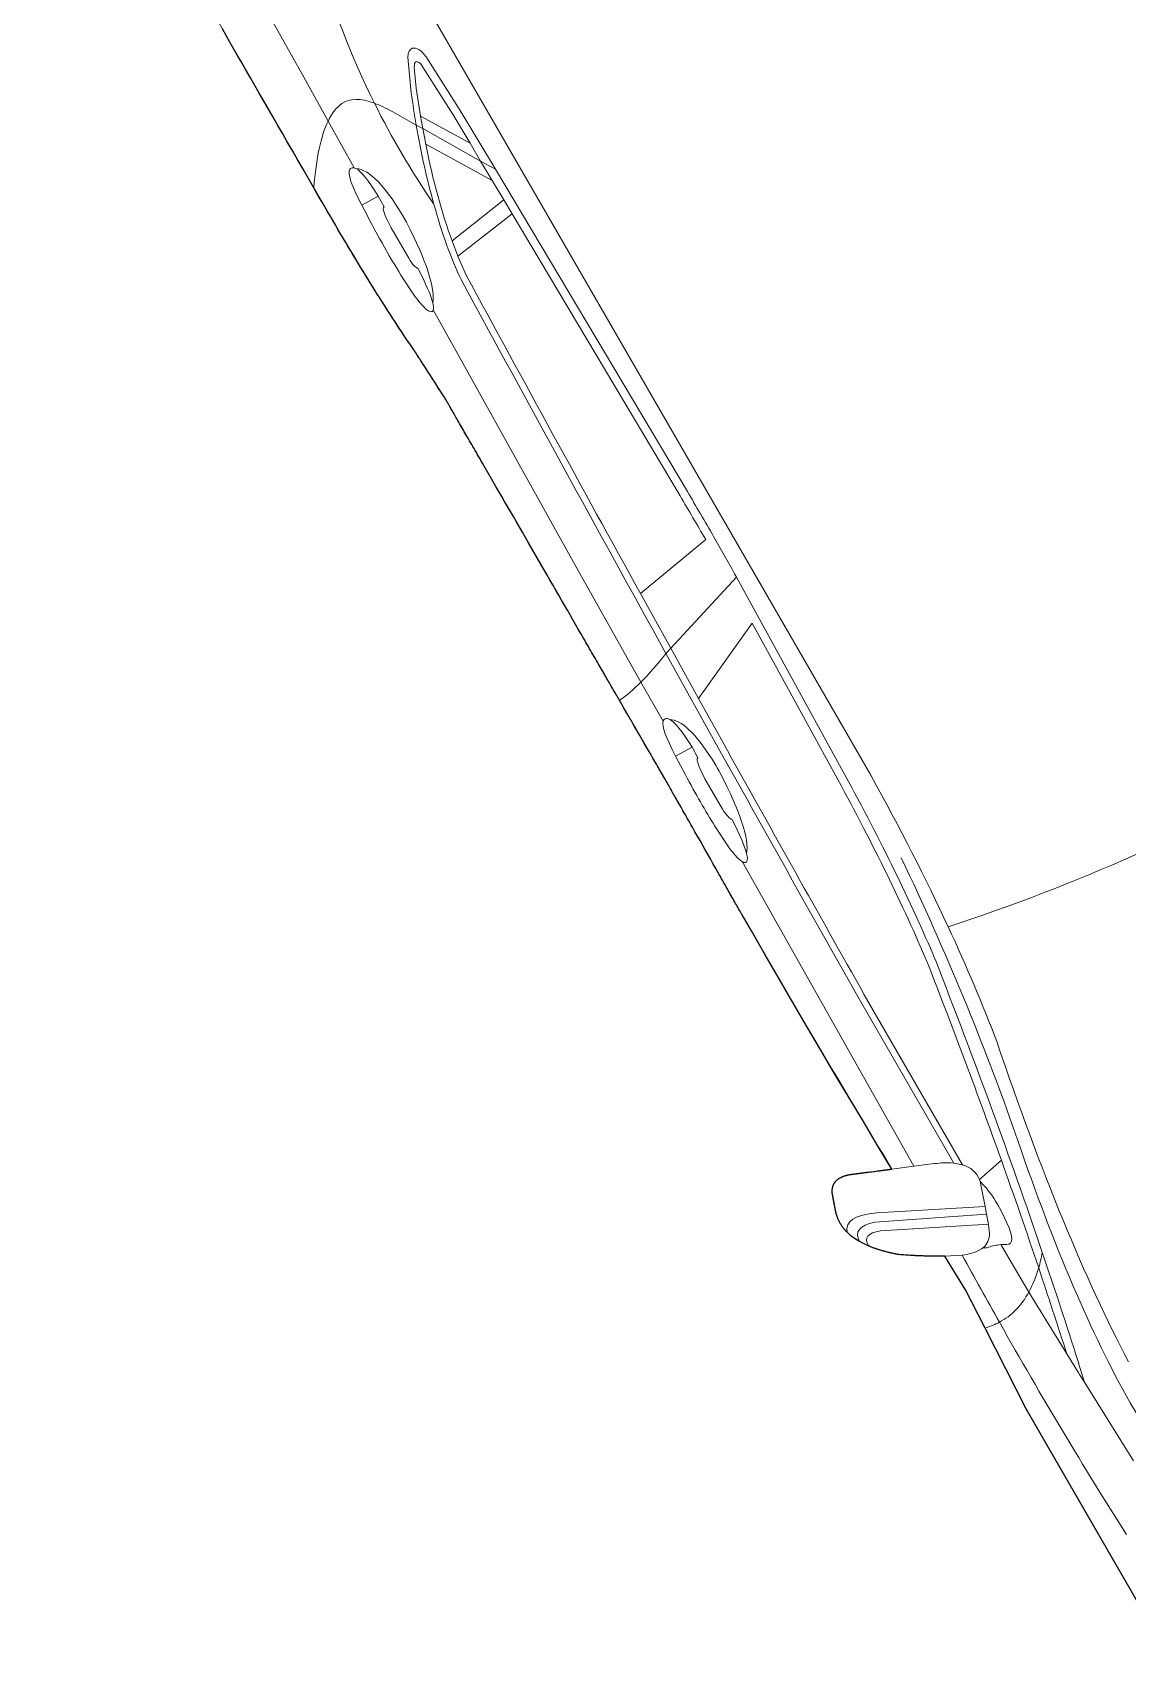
# Model space of a CAD drawing. Header units: metres. Extents: x -54 to 177, y -43 to 77.
# Drawn here: x 10.918 to 12.508, y 33.921 to 36.278 of the extents above; entities that cross this region are included whole.
import ezdxf

# ---------------------------------------------------------------- set-up
doc = ezdxf.new("R2010")
doc.units = ezdxf.units.M
doc.header["$LTSCALE"] = 2
doc.header["$MEASUREMENT"] = 0

# ---------------------------------------------------------------- blocks, each defined once
blk = doc.blocks.new('Hyundai Xcent')
blk.add_lwpolyline([(-3421.8, 8.8), (-3016.7, 8.8), (-2886.6, 15.8), (-2825.4, 19.2), (-2769, 17.5), (-2769, 17.5), (-2769, 17.5), (-2769, 17.5), (-2769, 17.4), (-2768.9, 17.4), (-2768.9, 17.3), (-2768.9, 17.2), (-2768.8, 17.2), (-2768.8, 17.1), (-2768.7, 17), (-2768.6, 16.8), (-2768.6, 16.7), (-2768.5, 16.6), (-2768.4, 16.4), (-2768.3, 16.3), (-2768.2, 16.1), (-2768.1, 16), (-2768, 15.8), (-2767.9, 15.6), (-2767.8, 15.4), (-2767.7, 15.2), (-2767.6, 15), (-2767.5, 14.8), (-2767.4, 14.6), (-2767.3, 14.4), (-2767.1, 14.2), (-2766.9, 13.7), (-2766.6, 13.3), (-2766.3, 12.8), (-2766, 12.3), (-2765.7, 11.8), (-2765.4, 11.2), (-2765.1, 10.7), (-2764.5, 9.7), (-2763.9, 8.6), (-2763.6, 8.1), (-2763.4, 7.6), (-2763.1, 7.1), (-2762.8, 6.6), (-2762.5, 6.1), (-2762.3, 5.7), (-2762.1, 5.5), (-2762, 5.3), (-2761.9, 5.1), (-2761.8, 4.9), (-2761.7, 4.7), (-2761.6, 4.5), (-2761.5, 4.3), (-2761.4, 4.1), (-2761.3, 3.9), (-2761.2, 3.8), (-2761.1, 3.6), (-2761, 3.5), (-2760.9, 3.4), (-2760.9, 3.2), (-2760.8, 3.1), (-2760.7, 3), (-2760.7, 2.9), (-2760.6, 2.8), (-2760.6, 2.7), (-2760.5, 2.7), (-2760.5, 2.6), (-2760.5, 2.6), (-2760.5, 2.5), (-2760.5, 2.5), (-2760.4, 2.5), (-2760.4, 2.5), (-2760.4, 2.5), (-2760.4, 2.5), (-2760.4, 2.5), (-2760.4, 2.5), (-2760.4, 2.4), (-2760.2, 2.2), (-2759.6, 1.1), (-2758.4, -0.9), (-2757.2, -3), (-2756, -5), (-2754.7, -7), (-2753.5, -9), (-2752.2, -11), (-2751, -13), (-2749.7, -15), (-2748.5, -17), (-2747.2, -18.9), (-2746, -20.9), (-2744.7, -22.8), (-2743.4, -24.7), (-2742.2, -26.6), (-2740.9, -28.6), (-2739.6, -30.4), (-2738.3, -32.3), (-2737, -34.2), (-2735.7, -36.1), (-2734.4, -37.9), (-2733.8, -38.8), (-2733.6, -39.1), (-2733.6, -39.1), (-2733.5, -39.2), (-2733.5, -39.3), (-2733.1, -39.7), (-2732.3, -40.6), (-2731.6, -41.4), (-2730.8, -42.3), (-2730.1, -43.1), (-2729.3, -43.9), (-2728.6, -44.8), (-2727.9, -45.6), (-2727.1, -46.4), (-2726.4, -47.2), (-2725.6, -48), (-2724.9, -48.8), (-2724.2, -49.5), (-2723.4, -50.3), (-2722.7, -51.1), (-2722, -51.8), (-2721.2, -52.6), (-2720.5, -53.3), (-2719.8, -54), (-2719, -54.7), (-2718.3, -55.5), (-2717.6, -56.2), (-2716.8, -56.9), (-2716.1, -57.6), (-2715.4, -58.2), (-2714.6, -58.9), (-2713.9, -59.6), (-2713.2, -60.2), (-2712.5, -60.9), (-2711.7, -61.5), (-2711, -62.2), (-2710.3, -62.8), (-2709.6, -63.4), (-2708.9, -64), (-2708.1, -64.6), (-2707.4, -65.2), (-2706.7, -65.8), (-2706, -66.4), (-2705.3, -67), (-2704.6, -67.5), (-2703.8, -68.1), (-2703.1, -68.6), (-2702.4, -69.2), (-2696.4, -73.6), (-2690.4, -77.4), (-2687.8, -78.9), (-2685.2, -80.2), (-2682.6, -81.5), (-2680.1, -82.6), (-2677.5, -83.7), (-2675, -84.6), (-2672.4, -85.4), (-2669.9, -86.2), (-2669.1, -86.4), (-2668.3, -86.6), (-2667.6, -86.7), (-2666.8, -86.9), (-2666.1, -87.1), (-2665.3, -87.2), (-2664.5, -87.4), (-2663.8, -87.5), (-2663, -87.6), (-2662.3, -87.7), (-2661.5, -87.8), (-2660.7, -87.9), (-2660, -88), (-2659.2, -88.1), (-2658.5, -88.1), (-2657.7, -88.2), (-2657, -88.2), (-2656.2, -88.3), (-2655.5, -88.3), (-2654.7, -88.3), (-2654, -88.3), (-2653.2, -88.3), (-2652.5, -88.3), (-2651.7, -88.2), (-2651, -88.2), (-2650.3, -88.2), (-2649.5, -88.1), (-2648.8, -88), (-2648, -88), (-2647.3, -87.9), (-2646.6, -87.8), (-2645.8, -87.7), (-2645.1, -87.6), (-2644.4, -87.4), (-2643.6, -87.3), (-2642.9, -87.1), (-2642.2, -87), (-2641.4, -86.8), (-2640.7, -86.6), (-2640, -86.5), (-2639.2, -86.3), (-2638.5, -86.1), (-2638.2, -86), (-2638.1, -85.9), (-2638, -85.9), (-2638, -85.9), (-2638, -85.9), (-2638, -85.9), (-2638, -85.9), (-2638, -85.9), (-2638, -85.9), (-2638, -85.9), (-2637.9, -85.9), (-2637.9, -85.9), (-2637.8, -85.9), (-2637.7, -85.8), (-2637.5, -85.8), (-2637.3, -85.7), (-2637.2, -85.7), (-2637, -85.7), (-2636.9, -85.6), (-2636.8, -85.6), (-2636.8, -85.6), (-2636.7, -85.6), (-2636.7, -85.6), (-2636.7, -85.6), (-2636.7, -85.6), (-2636.7, -85.6), (-2636.6, -85.6), (-2636.6, -85.6), (-2636.6, -85.5), (-2636.5, -85.5), (-2636.4, -85.5), (-2636.3, -85.5), (-2636.2, -85.4), (-2636.1, -85.4), (-2635.9, -85.3), (-2635.8, -85.3), (-2635.6, -85.2), (-2635.4, -85.1), (-2635.2, -85.1), (-2635, -85), (-2634.8, -84.9), (-2634.6, -84.8), (-2634.3, -84.8), (-2634.1, -84.7), (-2633.8, -84.6), (-2633.5, -84.5), (-2633.2, -84.4), (-2632.9, -84.3), (-2632.6, -84.2), (-2632.3, -84.1), (-2632, -84), (-2631.4, -83.7), (-2630.7, -83.5), (-2630, -83.3), (-2629.2, -83), (-2628.5, -82.8), (-2627.8, -82.5), (-2626.2, -82), (-2624.7, -81.4), (-2623.9, -81.2), (-2623.2, -80.9), (-2622.4, -80.7), (-2621.7, -80.4), (-2621, -80.2), (-2620.3, -79.9), (-2619.6, -79.7), (-2619, -79.5), (-2618.7, -79.4), (-2618.4, -79.3), (-2618.1, -79.2), (-2617.8, -79.1), (-2617.5, -79), (-2617.3, -78.9), (-2617, -78.8), (-2616.8, -78.7), (-2616.6, -78.6), (-2616.3, -78.6), (-2616.1, -78.5), (-2615.9, -78.4), (-2615.8, -78.4), (-2615.6, -78.3), (-2615.4, -78.3), (-2615.3, -78.2), (-2615.2, -78.2), (-2615.1, -78.1), (-2615, -78.1), (-2614.9, -78.1), (-2614.8, -78), (-2614.8, -78), (-2614.8, -78), (-2614.8, -78), (-2613.9, -77.7), (-2613, -77.4), (-2612.2, -77.1), (-2611.4, -76.8), (-2610.6, -76.4), (-2609.8, -76), (-2609.1, -75.6), (-2608.4, -75.2), (-2607.7, -74.8), (-2607, -74.4), (-2606.7, -74.2), (-2606.6, -74.1), (-2606.6, -74.1), (-2606.6, -74.1), (-2606.6, -74.1), (-2606.6, -74.1), (-2606.6, -74), (-2606.4, -73.9), (-2606, -73.7), (-2605.7, -73.4), (-2605.3, -73.1), (-2605, -72.9), (-2604.7, -72.6), (-2604.4, -72.3), (-2604.1, -72), (-2603.8, -71.7), (-2603.5, -71.5), (-2603.2, -71.2), (-2602.9, -70.9), (-2602.6, -70.6), (-2602.4, -70.3), (-2602.1, -69.9), (-2601.9, -69.6), (-2601.6, -69.3), (-2601.4, -69), (-2601.2, -68.6), (-2600.9, -68.3), (-2600.7, -68), (-2600.5, -67.6), (-2600.3, -67.3), (-2600.1, -66.9), (-2599.9, -66.6), (-2599.8, -66.2), (-2599.6, -65.9), (-2599.4, -65.5), (-2599.3, -65.1), (-2599.1, -64.8), (-2599, -64.4), (-2598.9, -64), (-2598.7, -63.6), (-2598.6, -63.2), (-2598.5, -62.8), (-2598.4, -62.4), (-2598.3, -62), (-2598.2, -61.6), (-2598.1, -61.2), (-2598, -60.8), (-2598, -60.3), (-2597.9, -59.9), (-2597.9, -59.5), (-2597.8, -59), (-2597.8, -58.6), (-2597.7, -58.2), (-2597.7, -57.7), (-2597.7, -57.3), (-2597.7, -56.8), (-2597.7, -56.3), (-2597.7, -55.9), (-2597.7, -55.4), (-2597.7, -54.9), (-2597.7, -54.5), (-2597.8, -54), (-2597.8, -53.5), (-2597.9, -53), (-2597.9, -52.5), (-2598, -52), (-2598.1, -51.5), (-2598.1, -51), (-2598.2, -50.5), (-2598.3, -50), (-2598.4, -49.4), (-2598.5, -48.9), (-2598.6, -48.4), (-2598.7, -47.9), (-2598.9, -47.3), (-2599, -46.8), (-2599.1, -46.2), (-2599.3, -45.7), (-2599.5, -45.1), (-2599.6, -44.6), (-2599.8, -44), (-2600, -43.5), (-2600.1, -42.9), (-2600.3, -42.3), (-2600.5, -41.7), (-2600.7, -41.1), (-2601, -40.6), (-2601.2, -40), (-2601.4, -39.4), (-2601.7, -38.8), (-2601.9, -38.2), (-2602.1, -37.6), (-2602.3, -37.3), (-2602.3, -37.2), (-2602.3, -37.2), (-2602.3, -37.2), (-2602.3, -37.2), (-2602.3, -37.2), (-2602.3, -37.2), (-2602.3, -37.1), (-2602.3, -37.1), (-2602.3, -37.1), (-2602.4, -37), (-2602.4, -37), (-2602.4, -36.9), (-2602.4, -36.9), (-2602.5, -36.8), (-2602.5, -36.7), (-2602.6, -36.6), (-2602.6, -36.5), (-2602.7, -36.4), (-2602.7, -36.2), (-2602.8, -36.1), (-2602.8, -35.9), (-2602.9, -35.8), (-2603, -35.6), (-2603, -35.4), (-2603.1, -35.3), (-2603.2, -35.1), (-2603.3, -34.9), (-2603.4, -34.7), (-2603.4, -34.5), (-2603.5, -34.2), (-2603.7, -33.8), (-2603.9, -33.3), (-2604.1, -32.8), (-2604.4, -32.2), (-2604.6, -31.7), (-2604.9, -31.1), (-2605.1, -30.4), (-2605.4, -29.8), (-2605.7, -29.1), (-2606, -28.4), (-2606.3, -27.7), (-2606.6, -27), (-2606.9, -26.3), (-2607.2, -25.5), (-2607.5, -24.7), (-2607.8, -23.9), (-2608.2, -23.1), (-2608.5, -22.3), (-2608.9, -21.5), (-2609.2, -20.6), (-2609.6, -19.8), (-2609.9, -18.9), (-2610.3, -18), (-2611, -16.3), (-2611.8, -14.5), (-2612.5, -12.7), (-2614.1, -9.1), (-2614.8, -7.3), (-2615.5, -5.5), (-2615.9, -4.6), (-2616.3, -3.8), (-2616.6, -2.9), (-2617, -2.1), (-2617.3, -1.2), (-2617.7, -0.4), (-2618, 0.4), (-2618.4, 1.2), (-2618.7, 2), (-2619, 2.8), (-2619.3, 3.5), (-2619.6, 4.3), (-2619.9, 5), (-2620.2, 5.7), (-2620.5, 6.4), (-2620.8, 7), (-2621.1, 7.7), (-2621.3, 8.3), (-2621.6, 8.9), (-2621.8, 9.4), (-2622, 10), (-2622.2, 10.5), (-2622.4, 11), (-2622.6, 11.4), (-2622.7, 11.6), (-2622.8, 11.8), (-2622.9, 12), (-2623, 12.2), (-2623, 12.4), (-2623.1, 12.6), (-2623.2, 12.7), (-2623.3, 12.9), (-2623.3, 13.1), (-2623.4, 13.2), (-2623.4, 13.3), (-2623.5, 13.4), (-2623.5, 13.6), (-2623.6, 13.7), (-2623.6, 13.8), (-2623.6, 13.8), (-2623.7, 13.9), (-2623.7, 14), (-2623.7, 14), (-2623.7, 14.1), (-2623.8, 14.1), (-2623.8, 14.2), (-2623.8, 14.2), (-2623.8, 14.2), (-2584.3, 13.4), (-2544.8, 12.8), (-2505.3, 12.2), (-2465.8, 11.7), (-2426.4, 11.3), (-2387, 11), (-2347.6, 10.8), (-2308.2, 10.6), (-2268.8, 10.5), (-2229.4, 10.5), (-2209.8, 10.6), (-2204.9, 10.6), (-2203.6, 10.6), (-2203.3, 10.6), (-2203.2, 10.6), (-2203.2, 10.6), (-2203.2, 10.6), (-2203.2, 10.6), (-2203.2, 10.6), (-2203.1, 10.6), (-2203, 10.6), (-2202.8, 10.6), (-2202.6, 10.6), (-2202.4, 10.6), (-2202.1, 10.6), (-2201.7, 10.6), (-2201.4, 10.6), (-2201, 10.6), (-2200.5, 10.6), (-2199.5, 10.6), (-2198.4, 10.6), (-2197.1, 10.6), (-2195.6, 10.6), (-2194, 10.6), (-2192.3, 10.6), (-2190.5, 10.7), (-2188.5, 10.7), (-2186.4, 10.7), (-2184.2, 10.7), (-2181.9, 10.7), (-2179.5, 10.7), (-2177, 10.8), (-2174.4, 10.8), (-2171.7, 10.8), (-2168.9, 10.8), (-2166, 10.8), (-2163, 10.9), (-2159.9, 10.9), (-2156.8, 10.9), (-2153.6, 10.9), (-2150.4, 11), (-2147, 11), (-2143.7, 11), (-2140.2, 11), (-2136.7, 11.1), (-2133.2, 11.1), (-2126, 11.1), (-2118.7, 11.2), (-2111.3, 11.2), (-2096.3, 11.3), (-2081.3, 11.5), (-2073.9, 11.5), (-2066.6, 11.6), (-2059.4, 11.6), (-2055.9, 11.6), (-2052.4, 11.7), (-2048.9, 11.7), (-2045.6, 11.7), (-2042.2, 11.7), (-2039, 11.8), (-2035.8, 11.8), (-2032.7, 11.8), (-2029.6, 11.8), (-2026.6, 11.9), (-2023.7, 11.9), (-2020.9, 11.9), (-2018.2, 11.9), (-2015.6, 11.9), (-2013.1, 12), (-2010.7, 12), (-2008.4, 12), (-2006.2, 12), (-2004.1, 12), (-2002.1, 12), (-2000.3, 12), (-1998.6, 12.1), (-1997, 12.1), (-1995.5, 12.1), (-1994.2, 12.1), (-1993.1, 12.1), (-1992.1, 12.1), (-1991.6, 12.1), (-1991.2, 12.1), (-1990.9, 12.1), (-1990.5, 12.1), (-1990.2, 12.1), (-1990, 12.1), (-1989.8, 12.1), (-1989.6, 12.1), (-1989.5, 12.1), (-1989.4, 12.1), (-1989.4, 12.1), (-1989.3, 12.1), (-1989.1, 12.1), (-1988.8, 12.1), (-1988.3, 12.1), (-1987.8, 12.1), (-1987.2, 12.1), (-1986.5, 12.1), (-1985.7, 12.1), (-1984.8, 12.1), (-1983.8, 12.1), (-1982.7, 12.1), (-1981.5, 12.1), (-1980.3, 12.1), (-1979, 12.1), (-1977.6, 12.1), (-1976.1, 12.1), (-1974.5, 12.1), (-1972.9, 12.1), (-1971.2, 12.1), (-1969.5, 12.1), (-1967.7, 12.1), (-1965.8, 12.1), (-1963.9, 12.1), (-1962, 12.1), (-1960, 12.1), (-1957.9, 12.1), (-1955.8, 12.1), (-1951.5, 12.1), (-1947, 12.1), (-1942.4, 12.1), (-1937.7, 12.1), (-1933, 12.1), (-1923.3, 12.1), (-1913.5, 12.1), (-1908.7, 12.1), (-1903.9, 12.1), (-1899.2, 12.1), (-1894.5, 12.1), (-1890, 12.1), (-1885.7, 12.1), (-1883.5, 12.1), (-1881.4, 12.1), (-1879.4, 12.1), (-1877.4, 12.1), (-1875.5, 12.1), (-1873.6, 12.1), (-1871.7, 12.1), (-1869.9, 12.1), (-1868.2, 12.1), (-1866.6, 12.1), (-1865, 12.1), (-1863.5, 12.1), (-1862, 12.1), (-1860.6, 12.1), (-1859.3, 12.1), (-1858.1, 12.1), (-1857, 12.1), (-1855.9, 12.1), (-1855, 12.1), (-1854.1, 12.1), (-1853.3, 12.1), (-1852.6, 12.1), (-1852, 12.1), (-1851.5, 12.1), (-1851.2, 12.1), (-1850.9, 12.1), (-1850.7, 12.1), (-1850.7, 12.1), (-1850.6, 12.1), (-1850.4, 12.1), (-1850.2, 12.1), (-1849.8, 12.1), (-1849.4, 12.1), (-1848.9, 12.1), (-1848.2, 12.1), (-1847.5, 12.1), (-1846.7, 12.1), (-1845.7, 12.1), (-1844.7, 12.1), (-1843.6, 12.1), (-1842.5, 12.1), (-1841.2, 12.1), (-1839.8, 12.1), (-1838.4, 12.1), (-1836.9, 12.1), (-1835.3, 12.1), (-1833.6, 12.1), (-1831.8, 12.1), (-1830, 12.1), (-1828.1, 12.1), (-1826.1, 12.1), (-1824, 12.1), (-1821.9, 12.1), (-1819.7, 12.1), (-1817.4, 12.1), (-1815, 12.1), (-1812.6, 12.1), (-1810.1, 12.1), (-1807.5, 12.1), (-1804.9, 12.1), (-1802.2, 12.1), (-1799.5, 12.1), (-1796.7, 12.1), (-1793.8, 12.1), (-1790.9, 12.1), (-1787.9, 12.1), (-1784.9, 12.1), (-1781.8, 12.1), (-1778.6, 12.1), (-1775.4, 12.1), (-1772.1, 12.1), (-1768.8, 12.1), (-1765.5, 12.1), (-1762.1, 12.1), (-1758.6, 12.1), (-1755.1, 12.1), (-1751.6, 12.1), (-1748, 12.1), (-1740.7, 12.1), (-1733.2, 12.1), (-1725.6, 12.1), (-1717.9, 12.1), (-1710, 12.1), (-1702, 12.1), (-1693.9, 12.1), (-1685.7, 12.1), (-1677.3, 12.1), (-1669, 12.1), (-1660.5, 12.1), (-1652, 12.1), (-1643.4, 12.1), (-1626.1, 12.1), (-1591.3, 12.1), (-1573.9, 12.1), (-1556.7, 12.1), (-1548.1, 12.1), (-1539.7, 12.1), (-1531.2, 12.1), (-1522.9, 12.1), (-1514.7, 12.1), (-1506.5, 12.1), (-1498.5, 12.1), (-1490.5, 12.1), (-1482.8, 12.1), (-1475.1, 12.1), (-1467.6, 12.1), (-1460.2, 12.1), (-1456.6, 12.1), (-1453, 12.1), (-1449.5, 12.1), (-1446, 12.1), (-1442.6, 12.1), (-1439.2, 12.1), (-1435.9, 12.1), (-1432.6, 12.1), (-1429.3, 12.1), (-1426.1, 12.1), (-1423, 12.1), (-1419.9, 12.1), (-1416.9, 12.1), (-1413.9, 12.1), (-1411, 12.1), (-1408.2, 12.1), (-1405.4, 12.1), (-1402.7, 12.1), (-1400, 12.1), (-1397.4, 12.1), (-1394.9, 12.1), (-1392.4, 12.1), (-1390, 12.1), (-1387.7, 12.1), (-1385.4, 12.1), (-1383.2, 12.1), (-1381.1, 12.1), (-1379, 12.1), (-1377.1, 12.1), (-1375.2, 12.1), (-1373.4, 12.1), (-1371.6, 12.1), (-1370, 12.1), (-1368.4, 12.1), (-1366.9, 12.1), (-1365.5, 12.1), (-1364.2, 12.1), (-1362.9, 12.1), (-1361.8, 12.1), (-1360.7, 12.1), (-1359.7, 12.1), (-1358.9, 12.1), (-1358.1, 12.1), (-1357.4, 12.1), (-1356.8, 12.1), (-1356.2, 12.1), (-1355.8, 12.1), (-1355.5, 12.1), (-1355.3, 12.1), (-1355.2, 12.1), (-1355.1, 12.1), (-1355.1, 12.1), (-1354.9, 12.1), (-1354.7, 12.1), (-1354.4, 12.1), (-1354.1, 12.1), (-1353.7, 12.1), (-1353.3, 12), (-1352.8, 12), (-1352.3, 12), (-1351.7, 12), (-1351, 11.9), (-1350.3, 11.9), (-1349.6, 11.9), (-1348.8, 11.8), (-1347.1, 11.8), (-1345.2, 11.7), (-1343.2, 11.6), (-1341, 11.5), (-1338.7, 11.4), (-1336.4, 11.2), (-1333.9, 11.1), (-1331.3, 11), (-1328.6, 10.9), (-1325.9, 10.8), (-1320.3, 10.5), (-1314.6, 10.2), (-1308.9, 10), (-1303.4, 9.7), (-1300.6, 9.6), (-1298, 9.5), (-1295.4, 9.3), (-1292.9, 9.2), (-1290.5, 9.1), (-1288.2, 9), (-1286.1, 8.9), (-1284, 8.8), (-1282.2, 8.7), (-1280.5, 8.6), (-1279.7, 8.6), (-1278.9, 8.6), (-1278.2, 8.5), (-1277.6, 8.5), (-1277, 8.5), (-1276.4, 8.5), (-1276, 8.4), (-1275.5, 8.4), (-1275.1, 8.4), (-1274.8, 8.4), (-1274.5, 8.4), (-1274.3, 8.4), (-1274.2, 8.3), (-1274.1, 8.3), (-1274.1, 8.3), (-1274.1, 8.3), (-1274.1, 8.3), (-1274.1, 8.3), (-1273.9, 8.3), (-1273.3, 8.3), (-1270.8, 8.1), (-1265.8, 7.7), (-1260.7, 7.3), (-1255.6, 6.9), (-1250.3, 6.6), (-1245, 6.2), (-1239.7, 5.9), (-1234.2, 5.5), (-1228.7, 5.2), (-1223.1, 4.9), (-1217.5, 4.6), (-1211.8, 4.3), (-1206, 4), (-1200.1, 3.7), (-1194.2, 3.5), (-1188.2, 3.2), (-1182.1, 3), (-1176, 2.7), (-1169.8, 2.5), (-1163.5, 2.3), (-1157.2, 2.1), (-1150.7, 1.9), (-1144.3, 1.7), (-1137.7, 1.5), (-1131.1, 1.4), (-1124.4, 1.2), (-1117.6, 1.1), (-1110.8, 0.9), (-1103.8, 0.8), (-1096.9, 0.7), (-1089.8, 0.6), (-1082.7, 0.5), (-1075.5, 0.4), (-1068.2, 0.3), (-1060.9, 0.3), (-1053.5, 0.2), (-1046, 0.2), (-1038.5, 0.1), (-1030.9, 0.1), (-1023.2, 0.1), (-1015.5, 0.1), (-1007.6, 0.1), (-999.7, 0.1), (-984.3, 0.1), (-969.1, 0.1), (-954.1, 0.1), (-939.5, 0.1), (-925, 0.1), (-910.9, 0.2), (-897, 0.2), (-883.4, 0.2), (-870, 0.2), (-856.8, 0.2), (-843.9, 0.3), (-831.3, 0.3), (-818.8, 0.3), (-806.6, 0.4), (-794.7, 0.4), (-782.9, 0.4), (-771.4, 0.5), (-760.1, 0.5), (-749, 0.5), (-738.2, 0.6)])
at = {"color": 8, "lineweight": 0}
for points in [[(-1781.7, 244.3), (-1822.7, 112.5)], [(-1085.5, 225.3), (-1106.1, 237.6)], [(-1173.3, 226.5), (-1186.8, 129.3)], [(-1173.3, 226.5), (-1150.1, 226.1)], [(-1150.1, 226.1), (-1163.7, 133)], [(-1150.1, 226.1), (-1117.8, 225.7)], [(-1117.8, 225.7), (-1085.5, 225.3)], [(-1117.8, 225.7), (-1025.4, 169.5)], [(-1056.1, 224.9), (-1085.5, 225.3)], [(-1085.5, 225.3), (-1004.2, 176.8)], [(-1056.1, 224.9), (-987.4, 183)], [(-1004.2, 176.8), (-1025.4, 169.5)], [(-1004.2, 176.8), (-987.4, 183)], [(-995.2, 171.5), (-1004.2, 176.8)], [(-2698.9, 114.8), (-2690.9, 155.7)], [(-1163.7, 133), (-1186.8, 129.3)], [(-3024.3, 99.9), (-3156.4, 104.6)], [(-3003, 104.8), (-3024.3, 99.9)], [(-3024.3, 99.9), (-3011, 99.4)], [(-3007.1, 99.3), (-3011, 99.4)], [(-3011, 99.4), (-3007.1, 99.3), (-3007.1, 99.3)], [(-3007.1, 99.3), (-2976.6, 98.4)], [(-3003, 104.8), (-3001.6, 105.1)], [(-3001.6, 105.1), (-3002.4, 105), (-3003, 104.8)], [(-2976.6, 98.4), (-2873.3, 95.6)], [(-2794.9, 95), (-2873.3, 95.6)], [(-2746.9, 98.8), (-2760.4, 94.1)], [(-2736.5, 102.5), (-2746.9, 98.8)], [(-2702, 114.3), (-2736.5, 102.5)], [(-2698.9, 114.8), (-2702, 114.3)], [(-2660.5, 95), (-2668.9, 104.5)], [(-1822.7, 112.5), (-1904.9, 111)], [(-1822.7, 112.5), (-1825.7, 103)], [(-1733.6, 114.2), (-1822.7, 112.5)], [(-1055.4, 47.1), (-1056.1, 73.8)], [(-2636, 43.4), (-2137.3, 48.6)], [(-1960.2, 68.4), (-1959.4, 41.7)], [(-1907.4, 51), (-1843.3, 51.7)], [(-1843.3, 51.7), (-1656.8, 53.6), (-1235.6, 60.4)], [(-1003.8, 64.1), (-1004.4, 64.8), (-1006, 65.9)], [(-1003.8, 64.1), (-927.4, 65.4)], [(-927.4, 65.4), (-851, 66.6)], [(-851, 66.6), (-708.7, 68.9), (-267, 68.9)], [(-2769, 17.5), (-2780.1, 39.4)], [(-2623.8, 14.2), (-2636, 43.4)], [(-3421.8, 8.8), (-3016.7, 8.8), (-2886.6, 15.8)], [(-2886.6, 15.8), (-2825.4, 19.2), (-2769, 17.5)]]:
    blk.add_lwpolyline(points, dxfattribs=at)
for points, knots in [([(-999.7, 1645.3), (-555.6, 1644.9), (-446.5, 1642.6), (-322.6, 1638.2), (-204.6, 1631.9), (-139.1, 1611.3), (-126.1, 1576.1), (-85, 1501), (-53.4, 1383.6), (-31.3, 1224), (-31.3, 1224), (-10.9, 1056.7), (-10.9, 1056.7), (-4.5, 1000.5), (-0.9, 944.1), (0, 887.4), (0.3, 865.8), (0.3, 844.1), (0, 822.6), (0.3, 801), (0.3, 779.4), (0, 757.8), (-0.9, 701.1), (-4.5, 644.7), (-10.9, 588.5), (-10.9, 588.5), (-31.3, 421.2), (-31.3, 421.2), (-53.4, 261.6), (-85, 144.1), (-126.1, 69), (-139.1, 33.9), (-204.6, 13.2), (-322.6, 7), (-446.5, 2.6), (-555.6, 0.3), (-999.7, 0.1)], [0, 0, 0, 0, 1, 1, 1, 2, 2, 2, 3, 3, 3, 4, 4, 4, 5, 5, 5, 6, 6, 6, 7, 7, 7, 8, 8, 8, 9, 9, 9, 10, 10, 10, 11, 11, 11, 12, 12, 12, 12]), ([(-2364.8, 256.5), (-2403.5, 443), (-2423.7, 631.7), (-2425.4, 822.8), (-2423.7, 1013.8), (-2403.5, 1202.5), (-2364.8, 1388.8)], [0, 0, 0, 0, 1, 1, 1, 2, 2, 2, 2]), ([(-847.7, 1376.3), (-847.7, 1376.3), (-2122.2, 1376.3), (-2122.2, 1376.3), (-2207.9, 1377.9), (-2288.7, 1382.1), (-2364.8, 1388.8)], [0, 0, 0, 0, 1, 1, 1, 2, 2, 2, 2]), ([(-3030.5, 169), (-2898.3, 174), (-2735.1, 195.9), (-2540.9, 234.6), (-2485.4, 243.6), (-2426.7, 250.9), (-2364.8, 256.5)], [0, 0, 0, 0, 1, 1, 1, 2, 2, 2, 2]), ([(-847.7, 269.1), (-847.7, 269.1), (-2122.2, 269.1), (-2122.2, 269.1), (-2207.9, 267.4), (-2288.7, 263.3), (-2364.8, 256.5)], [0, 0, 0, 0, 1, 1, 1, 2, 2, 2, 2]), ([(-2246.2, 247.7), (-2393.8, 236.1), (-2535.1, 217.4), (-2670.2, 191.5), (-2670.2, 191.5), (-2678.1, 190), (-2678.1, 190), (-2834.8, 159.2), (-2969.5, 143), (-3082.2, 141.6), (-3082.2, 141.6), (-3115.2, 142.3), (-3115.2, 142.3)], [0, 0, 0, 0, 1, 1, 1, 2, 2, 2, 3, 3, 3, 4, 4, 4, 4]), ([(-2833.9, 140.5), (-2694.2, 168.5), (-2548, 194), (-2395.3, 217.1), (-2395.3, 217.1), (-2395.1, 217.2), (-2395.1, 217.2), (-2307, 228), (-2210, 234.7), (-2104.2, 237.2), (-2104.2, 237.2), (-1781.7, 244.3), (-1781.7, 244.3)], [0, 0, 0, 0, 1, 1, 1, 2, 2, 2, 3, 3, 3, 4, 4, 4, 4]), ([(-1106.1, 237.6), (-1106.1, 237.6), (-1641.2, 244.8), (-1641.2, 244.8), (-1665.9, 245.1), (-1690.6, 245.3), (-1715.4, 245.2), (-1735.9, 245.1), (-1756.3, 244.8), (-1776.6, 244.4), (-1776.6, 244.4), (-1781.7, 244.3), (-1781.7, 244.3)], [0, 0, 0, 0, 1, 1, 1, 2, 2, 2, 3, 3, 3, 4, 4, 4, 4]), ([(-1733.6, 114.2), (-1733.6, 114.2), (-1713.6, 233.2), (-1713.6, 233.2), (-1689.5, 233.2), (-1665.5, 233.1), (-1641.4, 232.7), (-1641.4, 232.7), (-1173.3, 226.5), (-1173.3, 226.5)], [0, 0, 0, 0, 1, 1, 1, 2, 2, 2, 3, 3, 3, 3]), ([(-1106.1, 237.6), (-1106.1, 237.6), (-1008.5, 236.3), (-1008.5, 236.3), (-1008.5, 236.3), (-917.8, 232.2), (-917.8, 232.2), (-917.8, 232.2), (-917.3, 232.1), (-917.3, 232.1), (-906.4, 230.9), (-899.8, 227.3), (-897.3, 221.4), (-896.9, 217.1), (-899.6, 213.2), (-905.3, 209.7), (-905.3, 209.7), (-951.8, 188.1), (-951.8, 188.1), (-966.5, 182.2), (-981, 176.7), (-995.2, 171.5)], [0, 0, 0, 0, 1, 1, 1, 2, 2, 2, 3, 3, 3, 4, 4, 4, 5, 5, 5, 6, 6, 6, 7, 7, 7, 7]), ([(-2690.9, 155.7), (-2594.7, 173.2), (-2495.5, 189.8), (-2393.5, 205.3), (-2393.5, 205.3), (-2393.6, 205.3), (-2393.6, 205.3), (-2306, 216), (-2209.4, 222.7), (-2103.9, 225.2), (-2103.9, 225.2), (-1849.8, 230.8), (-1849.8, 230.8), (-1849.8, 230.8), (-1904.9, 111), (-1904.9, 111)], [0, 0, 0, 0, 1, 1, 1, 2, 2, 2, 3, 3, 3, 4, 4, 4, 5, 5, 5, 5]), ([(-987.4, 183), (-987.4, 183), (-949.6, 197.5), (-949.6, 197.5), (-949.6, 197.5), (-922.5, 210.2), (-922.5, 210.2), (-914.6, 214.4), (-914.5, 217.9), (-922.2, 220.4), (-922.2, 220.4), (-1008.8, 224.2), (-1008.8, 224.2), (-1008.8, 224.2), (-1056.1, 224.9), (-1056.1, 224.9)], [0, 0, 0, 0, 1, 1, 1, 2, 2, 2, 3, 3, 3, 4, 4, 4, 5, 5, 5, 5]), ([(-938.4, 135.4), (-944.9, 140.8), (-952.8, 146.2), (-962.1, 151.8), (-962.1, 151.8), (-995.2, 171.5), (-995.2, 171.5)], [0, 0, 0, 0, 1, 1, 1, 2, 2, 2, 2]), ([(-2833.9, 140.5), (-2888.3, 129.6), (-2941.6, 118.5), (-2994, 106.9), (-2994, 106.9), (-3001.6, 105.1), (-3001.6, 105.1)], [0, 0, 0, 0, 1, 1, 1, 2, 2, 2, 2]), ([(-2702, 114.3), (-2702, 114.3), (-2704.2, 114.9), (-2704.2, 114.9), (-2706.9, 115.8), (-2713.3, 117), (-2723.4, 118.5), (-2733.5, 119.9), (-2749.8, 119.8), (-2772.2, 117.8), (-2794.6, 115.9), (-2803.5, 110.8), (-2798.7, 102.3), (-2798.7, 102.3), (-2794.9, 95), (-2794.9, 95)], [0, 0, 0, 0, 1, 1, 1, 2, 2, 2, 3, 3, 3, 4, 4, 4, 5, 5, 5, 5]), ([(-1825.7, 103), (-1623.1, 106.7), (-1420.6, 111.2), (-1218.1, 116.6), (-1183.8, 119.4), (-1146.2, 126.2), (-1105.3, 136.8)], [0, 0, 0, 0, 1, 1, 1, 2, 2, 2, 2]), ([(-1186.8, 129.3), (-1186.8, 129.3), (-1215.9, 126), (-1215.9, 126), (-1388.5, 121.5), (-1561, 117.5), (-1733.6, 114.2)], [0, 0, 0, 0, 1, 1, 1, 2, 2, 2, 2]), ([(-927.4, 65.4), (-920.3, 76), (-916.3, 85.9), (-915.6, 95), (-914.2, 108.1), (-921.8, 121.6), (-938.4, 135.4)], [0, 0, 0, 0, 1, 1, 1, 2, 2, 2, 2]), ([(-2785.9, 70.4), (-2787.1, 71.9), (-2787.9, 73.6), (-2788.5, 75.3), (-2788.5, 75.3), (-2789.2, 77.9), (-2789.2, 77.9), (-2790.2, 83.5), (-2792.1, 89.2), (-2794.9, 95)], [0, 0, 0, 0, 1, 1, 1, 2, 2, 2, 3, 3, 3, 3]), ([(-2760.4, 94.1), (-2760.4, 94.1), (-2765.6, 92.1), (-2765.6, 92.1), (-2775.2, 88.7), (-2781.5, 83.3), (-2784.4, 76), (-2785.1, 74.2), (-2785.6, 72.4), (-2785.9, 70.4)], [0, 0, 0, 0, 1, 1, 1, 2, 2, 2, 3, 3, 3, 3]), ([(-2760.4, 94.1), (-2760.4, 94.1), (-2692.1, -43.9), (-2692.1, -43.9), (-2685.1, -61.5), (-2688.5, -69.9), (-2702.4, -69.2)], [0, 0, 0, 0, 1, 1, 1, 2, 2, 2, 2]), ([(-2746.9, 98.8), (-2746.9, 98.8), (-2677, -44.6), (-2677, -44.6), (-2670.1, -66.1), (-2674.5, -77.1), (-2690.4, -77.4)], [0, 0, 0, 0, 1, 1, 1, 2, 2, 2, 2]), ([(-2736.5, 102.5), (-2736.5, 102.5), (-2667.1, -35.5), (-2667.1, -35.5), (-2654, -64.1), (-2654.9, -80.9), (-2669.9, -86.2)], [0, 0, 0, 0, 1, 1, 1, 2, 2, 2, 2]), ([(-1904.9, 111), (-1904.9, 111), (-1989.4, 109.6), (-1989.4, 109.6), (-2122.5, 107.5), (-2255.8, 105.8), (-2388.9, 104.4), (-2388.9, 104.4), (-2668.9, 104.5), (-2668.9, 104.5)], [0, 0, 0, 0, 1, 1, 1, 2, 2, 2, 3, 3, 3, 3]), ([(-1825.7, 103), (-1825.7, 103), (-1989.4, 100.2), (-1989.4, 100.2), (-2123.2, 98.1), (-2257.1, 96.3), (-2391.1, 95), (-2391.1, 95), (-2660.5, 95), (-2660.5, 95)], [0, 0, 0, 0, 1, 1, 1, 2, 2, 2, 3, 3, 3, 3]), ([(-2660.5, 95), (-2660.5, 95), (-2658.5, 92), (-2658.5, 92), (-2654.6, 86), (-2650.9, 79), (-2647.5, 70.8), (-2647.5, 70.8), (-2636, 43.4), (-2636, 43.4)], [0, 0, 0, 0, 1, 1, 1, 2, 2, 2, 3, 3, 3, 3]), ([(-2780.1, 39.4), (-2784.7, 50.1), (-2786.7, 59.4), (-2786.3, 67.2), (-2786.3, 67.2), (-2786.1, 67.7), (-2786.1, 67.7), (-2786.1, 68.6), (-2786, 69.5), (-2785.9, 70.4)], [0, 0, 0, 0, 1, 1, 1, 2, 2, 2, 3, 3, 3, 3]), ([(-1910.1, 60.5), (-1918.7, 74.6), (-1945.2, 82.5), (-1989.4, 84.3), (-1996.6, 84.7), (-2004.2, 84.8), (-2012.4, 84.7), (-2075, 81.5), (-2114.5, 73.2), (-2130.8, 59.7)], [0, 0, 0, 0, 1, 1, 1, 2, 2, 2, 3, 3, 3, 3]), ([(-1006, 65.9), (-1016.1, 82.3), (-1050.1, 90.4), (-1108.3, 90.2), (-1170.9, 86.9), (-1210.4, 78.6), (-1226.8, 65.1)], [0, 0, 0, 0, 1, 1, 1, 2, 2, 2, 2]), ([(-1056.1, 73.8), (-1056.1, 73.8), (-1073.5, 73.6), (-1073.5, 73.6), (-1072.3, 70.1), (-1082.6, 67.9), (-1104.4, 67.1), (-1104.4, 67.1), (-1154.3, 67.1), (-1154.3, 67.1), (-1165.5, 67.6), (-1171.9, 69.1), (-1173.5, 71.6), (-1173.5, 71.6), (-1173.8, 71.5), (-1173.8, 71.5), (-1197.9, 70.2), (-1215.6, 68.1), (-1226.8, 65.1)], [0, 0, 0, 0, 1, 1, 1, 2, 2, 2, 3, 3, 3, 4, 4, 4, 5, 5, 5, 6, 6, 6, 6]), ([(-2130.8, 59.7), (-2130.8, 59.7), (-2135.7, 58.1), (-2135.7, 58.1), (-2135.7, 58.1), (-2139.3, 55.6), (-2139.3, 55.6), (-2141.8, 53), (-2141.2, 50.7), (-2137.3, 48.6)], [0, 0, 0, 0, 1, 1, 1, 2, 2, 2, 3, 3, 3, 3]), ([(-2137.3, 48.6), (-2137.3, 48.6), (-2135.8, 47.9), (-2135.8, 47.9), (-2135.8, 47.9), (-2135.6, 47.8), (-2135.6, 47.8), (-2135.6, 47.8), (-2134.8, 47.4), (-2134.8, 47.4), (-2129.6, 45.4), (-2121.9, 43.8), (-2112, 42.5), (-2112, 42.5), (-2110.7, 42.3), (-2110.7, 42.3), (-2110.7, 42.3), (-2073.8, 40.1), (-2073.8, 40.1), (-2048.6, 39.3), (-2020.5, 39.4), (-1989.4, 40.4), (-1989.4, 40.4), (-1959.4, 41.7), (-1959.4, 41.7)], [0, 0, 0, 0, 1, 1, 1, 2, 2, 2, 3, 3, 3, 4, 4, 4, 5, 5, 5, 6, 6, 6, 7, 7, 7, 8, 8, 8, 8]), ([(-1960.2, 68.4), (-1960.2, 68.4), (-1977.5, 68.1), (-1977.5, 68.1), (-1976.8, 65.9), (-1980.7, 64.2), (-1989.4, 63.1), (-1989.4, 63.1), (-2008.4, 61.7), (-2008.4, 61.7), (-2008.4, 61.7), (-2058.3, 61.7), (-2058.3, 61.7), (-2069.6, 62.2), (-2076.1, 63.7), (-2077.5, 66.1), (-2077.5, 66.1), (-2077.7, 66.1), (-2077.7, 66.1), (-2101.9, 64.8), (-2119.6, 62.7), (-2130.8, 59.7)], [0, 0, 0, 0, 1, 1, 1, 2, 2, 2, 3, 3, 3, 4, 4, 4, 5, 5, 5, 6, 6, 6, 7, 7, 7, 7]), ([(-1907.4, 51), (-1907.4, 51), (-1906.4, 52.4), (-1906.4, 52.4), (-1906.4, 52.4), (-1906, 53.8), (-1906, 53.8), (-1905.8, 56), (-1906.6, 57.8), (-1908.4, 59.4), (-1908.4, 59.4), (-1910.1, 60.5), (-1910.1, 60.5)], [0, 0, 0, 0, 1, 1, 1, 2, 2, 2, 3, 3, 3, 4, 4, 4, 4]), ([(-1235.6, 60.4), (-1236.9, 58.9), (-1237, 57.5), (-1235.9, 56.1), (-1235.1, 55.1), (-1233.8, 54.2), (-1231.7, 53.3), (-1231.7, 53.3), (-1230.8, 52.8), (-1230.8, 52.8), (-1225.5, 50.8), (-1217.9, 49.1), (-1207.8, 47.9), (-1207.8, 47.9), (-1206.6, 47.7), (-1206.6, 47.7), (-1206.6, 47.7), (-1169.7, 45.5), (-1169.7, 45.5), (-1136.7, 44.4), (-1098.6, 44.9), (-1055.4, 47.1)], [0, 0, 0, 0, 1, 1, 1, 2, 2, 2, 3, 3, 3, 4, 4, 4, 5, 5, 5, 6, 6, 6, 7, 7, 7, 7]), ([(-1226.8, 65.1), (-1226.8, 65.1), (-1231.5, 63.5), (-1231.5, 63.5), (-1233.5, 62.4), (-1234.9, 61.4), (-1235.6, 60.4)], [0, 0, 0, 0, 1, 1, 1, 2, 2, 2, 2]), ([(-1055.4, 47.1), (-1023.5, 48.2), (-1005.8, 51.7), (-1002.3, 57.8), (-1001.7, 59.6), (-1001.8, 61.3), (-1002.7, 62.8), (-1002.7, 62.8), (-1003.8, 64.1), (-1003.8, 64.1)], [0, 0, 0, 0, 1, 1, 1, 2, 2, 2, 3, 3, 3, 3]), ([(-2769, 17.5), (-2769, 17.5), (-2760.4, 2.5), (-2760.4, 2.5), (-2751.8, -12.2), (-2742.9, -26.1), (-2733.6, -39.1), (-2722.9, -51.5), (-2712.5, -61.5), (-2702.4, -69.2)], [0, 0, 0, 0, 1, 1, 1, 2, 2, 2, 3, 3, 3, 3]), ([(-2669.9, -86.2), (-2659, -89.1), (-2648.3, -89), (-2638, -85.9), (-2638, -85.9), (-2636.7, -85.6), (-2636.7, -85.6), (-2636.7, -85.6), (-2614.8, -78), (-2614.8, -78), (-2611.6, -77), (-2608.8, -75.7), (-2606.6, -74.1), (-2596.4, -66.9), (-2594.9, -54.6), (-2602.3, -37.2), (-2602.3, -37.2), (-2623.8, 14.2), (-2623.8, 14.2)], [0, 0, 0, 0, 1, 1, 1, 2, 2, 2, 3, 3, 3, 4, 4, 4, 5, 5, 5, 6, 6, 6, 6]), ([(-1850.7, 12.1), (-1850.7, 12.1), (-1989.4, 12.1), (-1989.4, 12.1), (-1989.4, 12.1), (-2203.2, 10.6), (-2203.2, 10.6), (-2343.1, 10.2), (-2483.3, 11.4), (-2623.8, 14.2)], [0, 0, 0, 0, 1, 1, 1, 2, 2, 2, 3, 3, 3, 3]), ([(-999.7, 0.1), (-1112.5, -0.2), (-1204, 2.6), (-1274.1, 8.3), (-1274.1, 8.3), (-1355.1, 12.1), (-1355.1, 12.1), (-1355.1, 12.1), (-1850.7, 12.1), (-1850.7, 12.1)], [0, 0, 0, 0, 1, 1, 1, 2, 2, 2, 3, 3, 3, 3])]:
    blk.add_open_spline(points, degree=3, knots=knots, dxfattribs=at)
for points in [[(-1025.4, 169.5), (-1075.6, 152.5), (-1121.7, 140.3), (-1163.7, 133)], [(-1105.3, 136.8), (-1070.9, 145.6), (-1034.3, 157.1), (-995.2, 171.5)], [(-720, 170.3), (-791.1, 151.5), (-863.9, 139.9), (-938.4, 135.4)], [(-2690.9, 155.7), (-2745, 145.8), (-2798.1, 135.6), (-2850.4, 125)], [(-2850.4, 125), (-2845.4, 130.2), (-2839.9, 135.4), (-2833.9, 140.5)], [(-2850.4, 125), (-2893.1, 116.3), (-2935.1, 107.5), (-2976.6, 98.4)], [(-2873.3, 95.6), (-2867.4, 105.4), (-2859.8, 115.3), (-2850.4, 125)], [(-2668.9, 104.5), (-2677.9, 113), (-2687.9, 116.4), (-2698.9, 114.8)], [(-938.4, 135.4), (-993, 132), (-1048.7, 132.5), (-1105.3, 136.8)], [(-2873.3, 95.6), (-2884.8, 76.7), (-2890.2, 57.4), (-2889.6, 37.7)], [(-1843.3, 51.7), (-1839.1, 67.4), (-1833.2, 84.5), (-1825.7, 103)], [(-1006, 65.9), (-1013.1, 70.4), (-1029.8, 73.1), (-1056.1, 73.8)], [(-1910.1, 60.5), (-1917.2, 65.1), (-1933.9, 67.7), (-1960.2, 68.4)], [(-1959.4, 41.7), (-1930.1, 42.7), (-1912.7, 45.8), (-1907.4, 51)], [(-1850.7, 12.1), (-1849.6, 24.1), (-1847.1, 37.3), (-1843.3, 51.7)], [(-999.7, 0.1), (-964.7, 24.2), (-940.6, 46), (-927.4, 65.4)], [(-2889.6, 37.7), (-3011.7, 36.6), (-3129.3, 38.4), (-3242.5, 43.3)], [(-2780.1, 39.4), (-2817, 38.7), (-2853.5, 38), (-2889.6, 37.7)], [(-2889.6, 37.7), (-2889.4, 30.4), (-2888.4, 23.1), (-2886.6, 15.8)], [(-2702.4, -69.2), (-2698.4, -72.4), (-2694.3, -75.1), (-2690.4, -77.4)], [(-2690.4, -77.4), (-2683.4, -81.5), (-2676.7, -84.4), (-2669.9, -86.2)]]:
    blk.add_open_spline(points, degree=3, dxfattribs=at)

msp = doc.modelspace()

# ---------------------------------------------------------------- block references
at = {"extrusion": (0, 0, -1), "xscale": 0.001018305, "yscale": 0.001018305, "zscale": 0.001018305, "rotation": 59.99793572731101}
msp.add_blockref('Hyundai Xcent', (-10.8176, 36.9341), dxfattribs=at)

doc.saveas('drawing.dxf')
